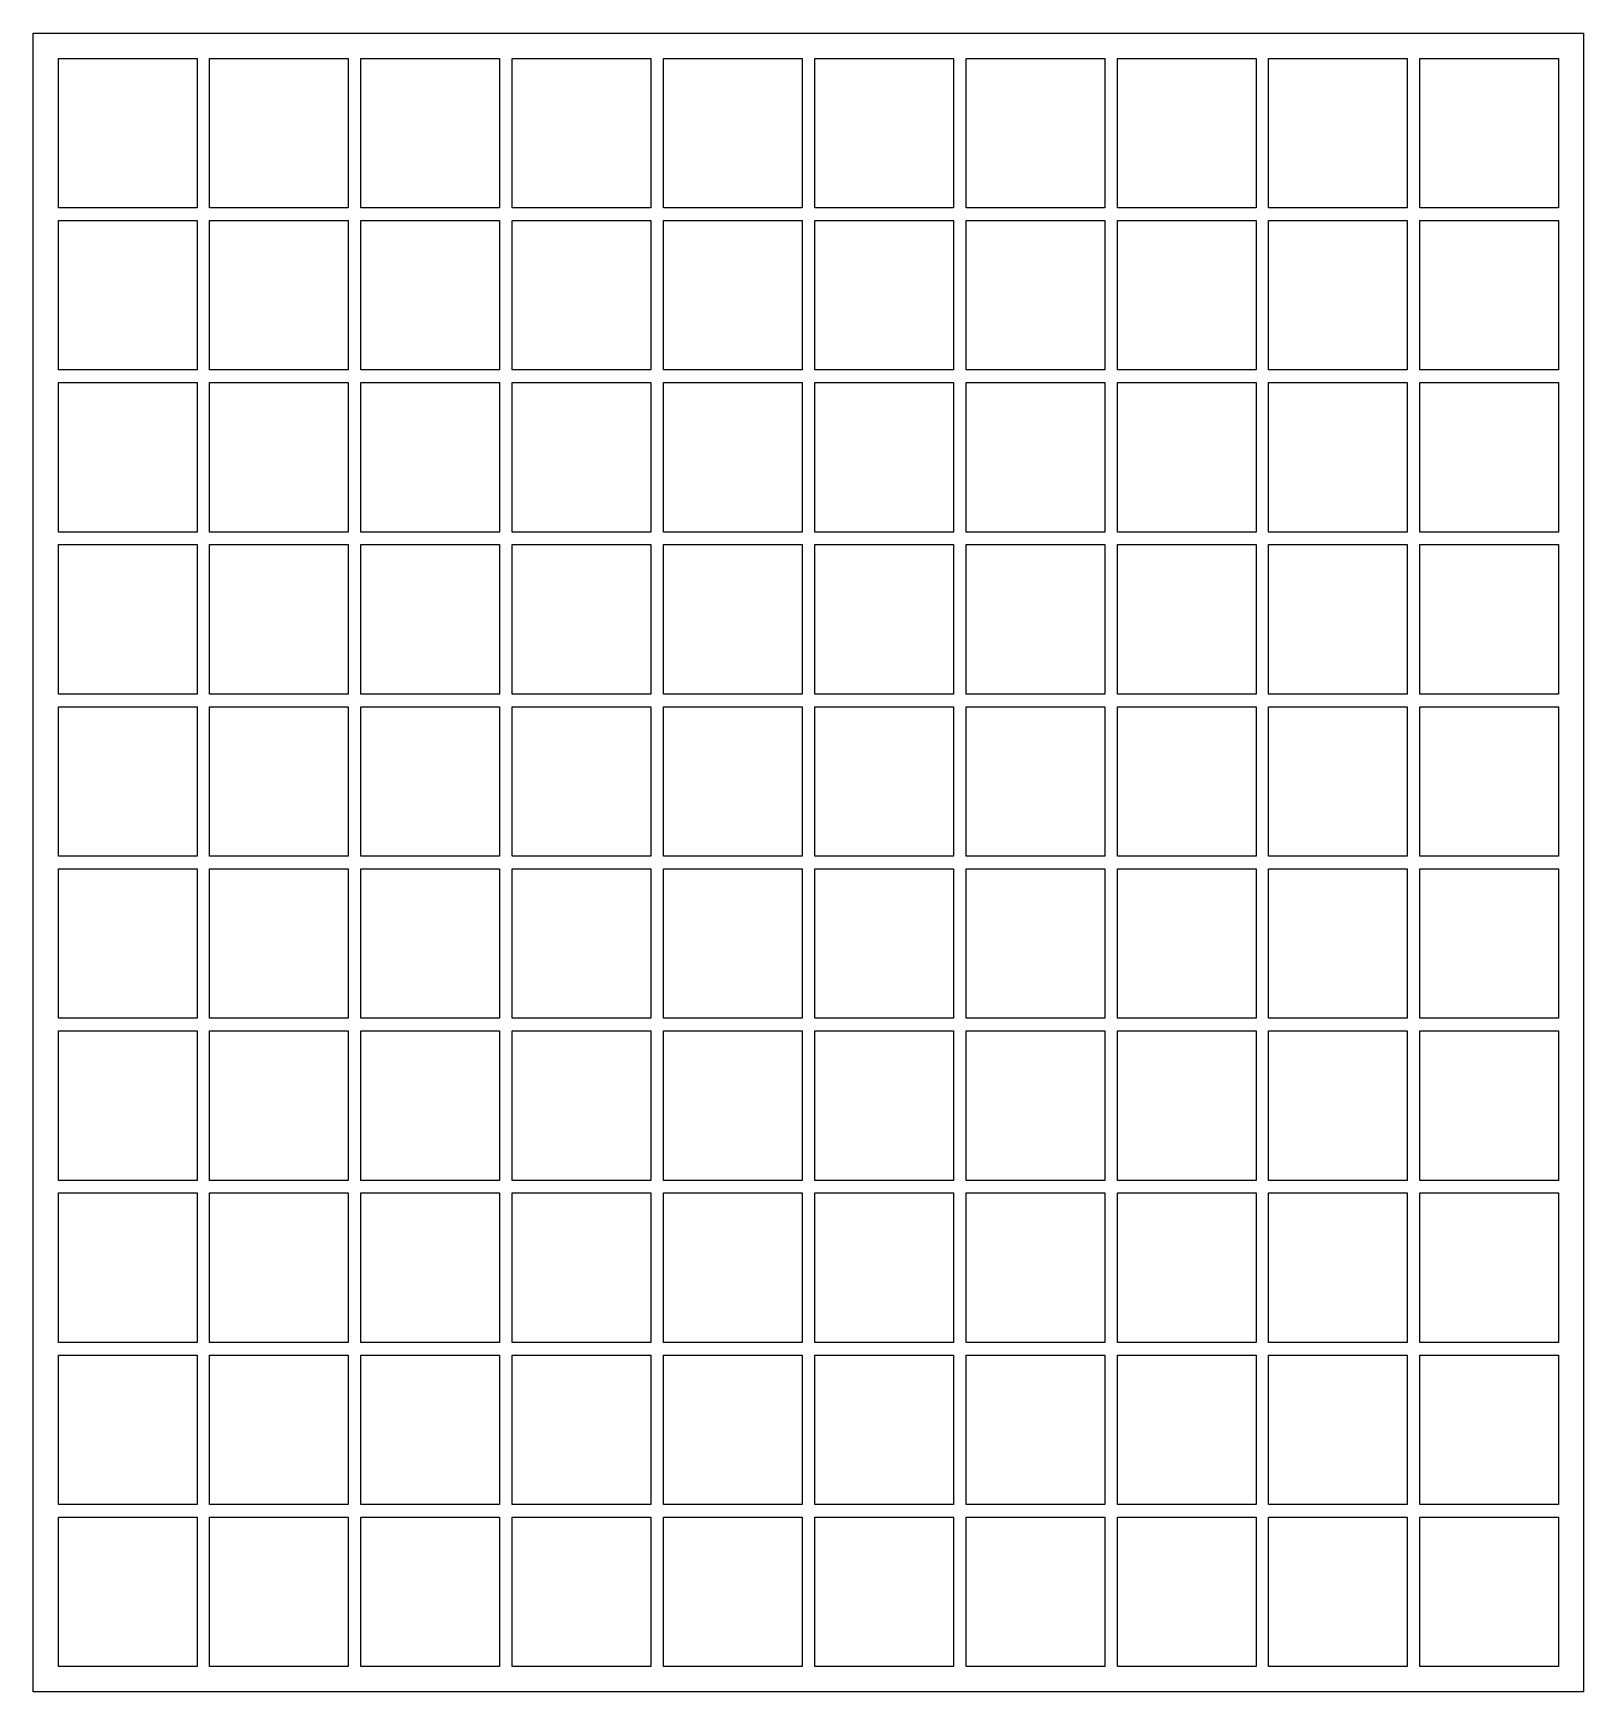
# Model space of a CAD drawing. Header units: millimetres. Extents: x 1399 to 19070, y -2275 to 68606.
# Drawn here: x 1399.5 to 1645.5, y -2275.2 to -2012.2 of the extents above; entities outside this region: 3.
import ezdxf

# ---------------------------------------------------------------- set-up
doc = ezdxf.new("R2010")
doc.units = ezdxf.units.MM

msp = doc.modelspace()

# ---------------------------------------------------------------- linework, layer by layer
for p, q in [((18159.98, 68605.78), (18614.98, 68605.78)), ((18614.98, 68605.78), (19069.98, 68605.78)), ((13888.09, 68583.33), (14343.09, 68583.33)), ((1399.46, -2275.21), (1399.46, -2012.21)), ((1399.46, -2012.21), (1645.46, -2012.21)), ((1645.46, -2275.21), (1645.46, -2012.21)), ((1403.46, -2016.21), (1425.46, -2016.21)), ((1403.46, -2039.91), (1403.46, -2016.21)), ((1425.46, -2016.21), (1425.46, -2039.91)), ((1427.46, -2016.21), (1449.46, -2016.21)), ((1427.46, -2039.91), (1427.46, -2016.21)), ((1449.46, -2016.21), (1449.46, -2039.91)), ((1451.46, -2016.21), (1473.46, -2016.21)), ((1451.46, -2039.91), (1451.46, -2016.21)), ((1473.46, -2016.21), (1473.46, -2039.91)), ((1475.46, -2016.21), (1497.46, -2016.21)), ((1475.46, -2039.91), (1475.46, -2016.21)), ((1497.46, -2016.21), (1497.46, -2039.91)), ((1499.46, -2016.21), (1521.46, -2016.21)), ((1499.46, -2039.91), (1499.46, -2016.21)), ((1521.46, -2016.21), (1521.46, -2039.91)), ((1523.46, -2016.21), (1545.46, -2016.21)), ((1523.46, -2039.91), (1523.46, -2016.21)), ((1545.46, -2016.21), (1545.46, -2039.91)), ((1547.46, -2016.21), (1569.46, -2016.21)), ((1547.46, -2039.91), (1547.46, -2016.21)), ((1569.46, -2016.21), (1569.46, -2039.91)), ((1571.46, -2016.21), (1593.46, -2016.21)), ((1571.46, -2039.91), (1571.46, -2016.21)), ((1593.46, -2016.21), (1593.46, -2039.91)), ((1595.46, -2016.21), (1617.46, -2016.21)), ((1595.46, -2039.91), (1595.46, -2016.21)), ((1617.46, -2016.21), (1617.46, -2039.91)), ((1619.46, -2016.21), (1641.46, -2016.21)), ((1619.46, -2039.91), (1619.46, -2016.21)), ((1641.46, -2016.21), (1641.46, -2039.91)), ((1425.46, -2039.91), (1403.46, -2039.91)), ((1449.46, -2039.91), (1427.46, -2039.91)), ((1473.46, -2039.91), (1451.46, -2039.91)), ((1497.46, -2039.91), (1475.46, -2039.91)), ((1521.46, -2039.91), (1499.46, -2039.91)), ((1545.46, -2039.91), (1523.46, -2039.91)), ((1569.46, -2039.91), (1547.46, -2039.91)), ((1593.46, -2039.91), (1571.46, -2039.91)), ((1617.46, -2039.91), (1595.46, -2039.91)), ((1641.46, -2039.91), (1619.46, -2039.91)), ((1403.46, -2041.91), (1425.46, -2041.91)), ((1403.46, -2065.61), (1403.46, -2041.91)), ((1425.46, -2041.91), (1425.46, -2065.61)), ((1427.46, -2041.91), (1449.46, -2041.91)), ((1427.46, -2065.61), (1427.46, -2041.91)), ((1449.46, -2041.91), (1449.46, -2065.61)), ((1451.46, -2041.91), (1473.46, -2041.91)), ((1451.46, -2065.61), (1451.46, -2041.91)), ((1473.46, -2041.91), (1473.46, -2065.61)), ((1475.46, -2041.91), (1497.46, -2041.91)), ((1475.46, -2065.61), (1475.46, -2041.91)), ((1497.46, -2041.91), (1497.46, -2065.61)), ((1499.46, -2041.91), (1521.46, -2041.91)), ((1499.46, -2065.61), (1499.46, -2041.91)), ((1521.46, -2041.91), (1521.46, -2065.61)), ((1523.46, -2041.91), (1545.46, -2041.91)), ((1523.46, -2065.61), (1523.46, -2041.91)), ((1545.46, -2041.91), (1545.46, -2065.61)), ((1547.46, -2041.91), (1569.46, -2041.91)), ((1547.46, -2065.61), (1547.46, -2041.91)), ((1569.46, -2041.91), (1569.46, -2065.61)), ((1571.46, -2041.91), (1593.46, -2041.91)), ((1571.46, -2065.61), (1571.46, -2041.91)), ((1593.46, -2041.91), (1593.46, -2065.61)), ((1595.46, -2041.91), (1617.46, -2041.91)), ((1595.46, -2065.61), (1595.46, -2041.91)), ((1617.46, -2041.91), (1617.46, -2065.61)), ((1619.46, -2041.91), (1641.46, -2041.91)), ((1619.46, -2065.61), (1619.46, -2041.91)), ((1641.46, -2041.91), (1641.46, -2065.61)), ((1425.46, -2065.61), (1403.46, -2065.61)), ((1449.46, -2065.61), (1427.46, -2065.61)), ((1473.46, -2065.61), (1451.46, -2065.61)), ((1497.46, -2065.61), (1475.46, -2065.61)), ((1521.46, -2065.61), (1499.46, -2065.61)), ((1545.46, -2065.61), (1523.46, -2065.61)), ((1569.46, -2065.61), (1547.46, -2065.61)), ((1593.46, -2065.61), (1571.46, -2065.61)), ((1617.46, -2065.61), (1595.46, -2065.61)), ((1641.46, -2065.61), (1619.46, -2065.61)), ((1403.46, -2067.61), (1425.46, -2067.61)), ((1403.46, -2091.31), (1403.46, -2067.61)), ((1425.46, -2067.61), (1425.46, -2091.31)), ((1427.46, -2067.61), (1449.46, -2067.61)), ((1427.46, -2091.31), (1427.46, -2067.61)), ((1449.46, -2067.61), (1449.46, -2091.31)), ((1451.46, -2067.61), (1473.46, -2067.61)), ((1451.46, -2091.31), (1451.46, -2067.61)), ((1473.46, -2067.61), (1473.46, -2091.31)), ((1475.46, -2067.61), (1497.46, -2067.61)), ((1475.46, -2091.31), (1475.46, -2067.61)), ((1497.46, -2067.61), (1497.46, -2091.31)), ((1499.46, -2067.61), (1521.46, -2067.61)), ((1499.46, -2091.31), (1499.46, -2067.61)), ((1521.46, -2067.61), (1521.46, -2091.31)), ((1523.46, -2067.61), (1545.46, -2067.61)), ((1523.46, -2091.31), (1523.46, -2067.61)), ((1545.46, -2067.61), (1545.46, -2091.31)), ((1547.46, -2067.61), (1569.46, -2067.61)), ((1547.46, -2091.31), (1547.46, -2067.61)), ((1569.46, -2067.61), (1569.46, -2091.31)), ((1571.46, -2067.61), (1593.46, -2067.61)), ((1571.46, -2091.31), (1571.46, -2067.61)), ((1593.46, -2067.61), (1593.46, -2091.31)), ((1595.46, -2067.61), (1617.46, -2067.61)), ((1595.46, -2091.31), (1595.46, -2067.61)), ((1617.46, -2067.61), (1617.46, -2091.31)), ((1619.46, -2067.61), (1641.46, -2067.61)), ((1619.46, -2091.31), (1619.46, -2067.61)), ((1641.46, -2067.61), (1641.46, -2091.31)), ((1425.46, -2091.31), (1403.46, -2091.31)), ((1403.46, -2093.31), (1425.46, -2093.31)), ((1403.46, -2117.01), (1403.46, -2093.31)), ((1425.46, -2093.31), (1425.46, -2117.01)), ((1449.46, -2091.31), (1427.46, -2091.31)), ((1427.46, -2093.31), (1449.46, -2093.31)), ((1427.46, -2117.01), (1427.46, -2093.31)), ((1449.46, -2093.31), (1449.46, -2117.01)), ((1473.46, -2091.31), (1451.46, -2091.31)), ((1451.46, -2093.31), (1473.46, -2093.31)), ((1451.46, -2117.01), (1451.46, -2093.31)), ((1473.46, -2093.31), (1473.46, -2117.01)), ((1497.46, -2091.31), (1475.46, -2091.31)), ((1475.46, -2093.31), (1497.46, -2093.31)), ((1475.46, -2117.01), (1475.46, -2093.31)), ((1497.46, -2093.31), (1497.46, -2117.01)), ((1521.46, -2091.31), (1499.46, -2091.31)), ((1499.46, -2093.31), (1521.46, -2093.31)), ((1499.46, -2117.01), (1499.46, -2093.31)), ((1521.46, -2093.31), (1521.46, -2117.01)), ((1545.46, -2091.31), (1523.46, -2091.31)), ((1523.46, -2093.31), (1545.46, -2093.31)), ((1523.46, -2117.01), (1523.46, -2093.31)), ((1545.46, -2093.31), (1545.46, -2117.01)), ((1569.46, -2091.31), (1547.46, -2091.31)), ((1547.46, -2093.31), (1569.46, -2093.31)), ((1547.46, -2117.01), (1547.46, -2093.31)), ((1569.46, -2093.31), (1569.46, -2117.01)), ((1593.46, -2091.31), (1571.46, -2091.31)), ((1571.46, -2093.31), (1593.46, -2093.31)), ((1571.46, -2117.01), (1571.46, -2093.31)), ((1593.46, -2093.31), (1593.46, -2117.01)), ((1617.46, -2091.31), (1595.46, -2091.31)), ((1595.46, -2093.31), (1617.46, -2093.31)), ((1595.46, -2117.01), (1595.46, -2093.31)), ((1617.46, -2093.31), (1617.46, -2117.01)), ((1641.46, -2091.31), (1619.46, -2091.31)), ((1619.46, -2093.31), (1641.46, -2093.31)), ((1619.46, -2117.01), (1619.46, -2093.31)), ((1641.46, -2093.31), (1641.46, -2117.01)), ((1425.46, -2117.01), (1403.46, -2117.01)), ((1449.46, -2117.01), (1427.46, -2117.01)), ((1473.46, -2117.01), (1451.46, -2117.01)), ((1497.46, -2117.01), (1475.46, -2117.01)), ((1521.46, -2117.01), (1499.46, -2117.01)), ((1545.46, -2117.01), (1523.46, -2117.01)), ((1569.46, -2117.01), (1547.46, -2117.01)), ((1593.46, -2117.01), (1571.46, -2117.01)), ((1617.46, -2117.01), (1595.46, -2117.01)), ((1641.46, -2117.01), (1619.46, -2117.01)), ((1403.46, -2119.01), (1425.46, -2119.01)), ((1403.46, -2142.71), (1403.46, -2119.01)), ((1425.46, -2119.01), (1425.46, -2142.71)), ((1427.46, -2119.01), (1449.46, -2119.01)), ((1427.46, -2142.71), (1427.46, -2119.01)), ((1449.46, -2119.01), (1449.46, -2142.71)), ((1451.46, -2119.01), (1473.46, -2119.01)), ((1451.46, -2142.71), (1451.46, -2119.01)), ((1473.46, -2119.01), (1473.46, -2142.71)), ((1475.46, -2119.01), (1497.46, -2119.01)), ((1475.46, -2142.71), (1475.46, -2119.01)), ((1497.46, -2119.01), (1497.46, -2142.71)), ((1499.46, -2119.01), (1521.46, -2119.01)), ((1499.46, -2142.71), (1499.46, -2119.01)), ((1521.46, -2119.01), (1521.46, -2142.71)), ((1523.46, -2119.01), (1545.46, -2119.01)), ((1523.46, -2142.71), (1523.46, -2119.01)), ((1545.46, -2119.01), (1545.46, -2142.71)), ((1547.46, -2119.01), (1569.46, -2119.01)), ((1547.46, -2142.71), (1547.46, -2119.01)), ((1569.46, -2119.01), (1569.46, -2142.71)), ((1571.46, -2119.01), (1593.46, -2119.01)), ((1571.46, -2142.71), (1571.46, -2119.01)), ((1593.46, -2119.01), (1593.46, -2142.71)), ((1595.46, -2119.01), (1617.46, -2119.01)), ((1595.46, -2142.71), (1595.46, -2119.01)), ((1617.46, -2119.01), (1617.46, -2142.71)), ((1619.46, -2119.01), (1641.46, -2119.01)), ((1619.46, -2142.71), (1619.46, -2119.01)), ((1641.46, -2119.01), (1641.46, -2142.71)), ((1425.46, -2142.71), (1403.46, -2142.71)), ((1449.46, -2142.71), (1427.46, -2142.71)), ((1473.46, -2142.71), (1451.46, -2142.71)), ((1497.46, -2142.71), (1475.46, -2142.71)), ((1521.46, -2142.71), (1499.46, -2142.71)), ((1545.46, -2142.71), (1523.46, -2142.71)), ((1569.46, -2142.71), (1547.46, -2142.71)), ((1593.46, -2142.71), (1571.46, -2142.71)), ((1617.46, -2142.71), (1595.46, -2142.71)), ((1641.46, -2142.71), (1619.46, -2142.71)), ((1403.46, -2144.71), (1425.46, -2144.71)), ((1403.46, -2168.41), (1403.46, -2144.71)), ((1425.46, -2144.71), (1425.46, -2168.41)), ((1427.46, -2144.71), (1449.46, -2144.71)), ((1427.46, -2168.41), (1427.46, -2144.71)), ((1449.46, -2144.71), (1449.46, -2168.41)), ((1451.46, -2144.71), (1473.46, -2144.71)), ((1451.46, -2168.41), (1451.46, -2144.71)), ((1473.46, -2144.71), (1473.46, -2168.41)), ((1475.46, -2144.71), (1497.46, -2144.71)), ((1475.46, -2168.41), (1475.46, -2144.71)), ((1497.46, -2144.71), (1497.46, -2168.41)), ((1499.46, -2144.71), (1521.46, -2144.71)), ((1499.46, -2168.41), (1499.46, -2144.71)), ((1521.46, -2144.71), (1521.46, -2168.41)), ((1523.46, -2144.71), (1545.46, -2144.71)), ((1523.46, -2168.41), (1523.46, -2144.71)), ((1545.46, -2144.71), (1545.46, -2168.41)), ((1547.46, -2144.71), (1569.46, -2144.71)), ((1547.46, -2168.41), (1547.46, -2144.71)), ((1569.46, -2144.71), (1569.46, -2168.41)), ((1571.46, -2144.71), (1593.46, -2144.71)), ((1571.46, -2168.41), (1571.46, -2144.71)), ((1593.46, -2144.71), (1593.46, -2168.41)), ((1595.46, -2144.71), (1617.46, -2144.71)), ((1595.46, -2168.41), (1595.46, -2144.71)), ((1617.46, -2144.71), (1617.46, -2168.41)), ((1619.46, -2144.71), (1641.46, -2144.71)), ((1619.46, -2168.41), (1619.46, -2144.71)), ((1641.46, -2144.71), (1641.46, -2168.41)), ((1425.46, -2168.41), (1403.46, -2168.41)), ((1449.46, -2168.41), (1427.46, -2168.41)), ((1473.46, -2168.41), (1451.46, -2168.41)), ((1497.46, -2168.41), (1475.46, -2168.41)), ((1521.46, -2168.41), (1499.46, -2168.41)), ((1545.46, -2168.41), (1523.46, -2168.41)), ((1569.46, -2168.41), (1547.46, -2168.41)), ((1593.46, -2168.41), (1571.46, -2168.41)), ((1617.46, -2168.41), (1595.46, -2168.41)), ((1641.46, -2168.41), (1619.46, -2168.41)), ((1403.46, -2170.41), (1425.46, -2170.41)), ((1403.46, -2194.11), (1403.46, -2170.41)), ((1425.46, -2170.41), (1425.46, -2194.11)), ((1427.46, -2170.41), (1449.46, -2170.41)), ((1427.46, -2194.11), (1427.46, -2170.41)), ((1449.46, -2170.41), (1449.46, -2194.11)), ((1451.46, -2170.41), (1473.46, -2170.41)), ((1451.46, -2194.11), (1451.46, -2170.41)), ((1473.46, -2170.41), (1473.46, -2194.11)), ((1475.46, -2170.41), (1497.46, -2170.41)), ((1475.46, -2194.11), (1475.46, -2170.41)), ((1497.46, -2170.41), (1497.46, -2194.11)), ((1499.46, -2170.41), (1521.46, -2170.41)), ((1499.46, -2194.11), (1499.46, -2170.41)), ((1521.46, -2170.41), (1521.46, -2194.11)), ((1523.46, -2170.41), (1545.46, -2170.41)), ((1523.46, -2194.11), (1523.46, -2170.41)), ((1545.46, -2170.41), (1545.46, -2194.11)), ((1547.46, -2170.41), (1569.46, -2170.41)), ((1547.46, -2194.11), (1547.46, -2170.41)), ((1569.46, -2170.41), (1569.46, -2194.11)), ((1571.46, -2170.41), (1593.46, -2170.41)), ((1571.46, -2194.11), (1571.46, -2170.41)), ((1593.46, -2170.41), (1593.46, -2194.11)), ((1595.46, -2170.41), (1617.46, -2170.41)), ((1595.46, -2194.11), (1595.46, -2170.41)), ((1617.46, -2170.41), (1617.46, -2194.11)), ((1619.46, -2170.41), (1641.46, -2170.41)), ((1619.46, -2194.11), (1619.46, -2170.41)), ((1641.46, -2170.41), (1641.46, -2194.11)), ((1425.46, -2194.11), (1403.46, -2194.11)), ((1449.46, -2194.11), (1427.46, -2194.11)), ((1473.46, -2194.11), (1451.46, -2194.11)), ((1497.46, -2194.11), (1475.46, -2194.11)), ((1521.46, -2194.11), (1499.46, -2194.11)), ((1545.46, -2194.11), (1523.46, -2194.11)), ((1569.46, -2194.11), (1547.46, -2194.11)), ((1593.46, -2194.11), (1571.46, -2194.11)), ((1617.46, -2194.11), (1595.46, -2194.11)), ((1641.46, -2194.11), (1619.46, -2194.11)), ((1403.46, -2196.11), (1425.46, -2196.11)), ((1403.46, -2219.81), (1403.46, -2196.11)), ((1425.46, -2196.11), (1425.46, -2219.81)), ((1427.46, -2196.11), (1449.46, -2196.11)), ((1427.46, -2219.81), (1427.46, -2196.11)), ((1449.46, -2196.11), (1449.46, -2219.81)), ((1451.46, -2196.11), (1473.46, -2196.11)), ((1451.46, -2219.81), (1451.46, -2196.11)), ((1473.46, -2196.11), (1473.46, -2219.81)), ((1475.46, -2196.11), (1497.46, -2196.11)), ((1475.46, -2219.81), (1475.46, -2196.11)), ((1497.46, -2196.11), (1497.46, -2219.81)), ((1499.46, -2196.11), (1521.46, -2196.11)), ((1499.46, -2219.81), (1499.46, -2196.11)), ((1521.46, -2196.11), (1521.46, -2219.81)), ((1523.46, -2196.11), (1545.46, -2196.11)), ((1523.46, -2219.81), (1523.46, -2196.11)), ((1545.46, -2196.11), (1545.46, -2219.81)), ((1547.46, -2196.11), (1569.46, -2196.11)), ((1547.46, -2219.81), (1547.46, -2196.11)), ((1569.46, -2196.11), (1569.46, -2219.81)), ((1571.46, -2196.11), (1593.46, -2196.11)), ((1571.46, -2219.81), (1571.46, -2196.11)), ((1593.46, -2196.11), (1593.46, -2219.81)), ((1595.46, -2196.11), (1617.46, -2196.11)), ((1595.46, -2219.81), (1595.46, -2196.11)), ((1617.46, -2196.11), (1617.46, -2219.81)), ((1619.46, -2196.11), (1641.46, -2196.11)), ((1619.46, -2219.81), (1619.46, -2196.11)), ((1641.46, -2196.11), (1641.46, -2219.81)), ((1425.46, -2219.81), (1403.46, -2219.81)), ((1403.46, -2221.81), (1425.46, -2221.81)), ((1403.46, -2245.51), (1403.46, -2221.81)), ((1425.46, -2221.81), (1425.46, -2245.51)), ((1449.46, -2219.81), (1427.46, -2219.81)), ((1427.46, -2221.81), (1449.46, -2221.81)), ((1427.46, -2245.51), (1427.46, -2221.81)), ((1449.46, -2221.81), (1449.46, -2245.51)), ((1473.46, -2219.81), (1451.46, -2219.81)), ((1451.46, -2221.81), (1473.46, -2221.81)), ((1451.46, -2245.51), (1451.46, -2221.81)), ((1473.46, -2221.81), (1473.46, -2245.51)), ((1497.46, -2219.81), (1475.46, -2219.81)), ((1475.46, -2221.81), (1497.46, -2221.81)), ((1475.46, -2245.51), (1475.46, -2221.81)), ((1497.46, -2221.81), (1497.46, -2245.51)), ((1521.46, -2219.81), (1499.46, -2219.81)), ((1499.46, -2221.81), (1521.46, -2221.81)), ((1499.46, -2245.51), (1499.46, -2221.81)), ((1521.46, -2221.81), (1521.46, -2245.51)), ((1545.46, -2219.81), (1523.46, -2219.81)), ((1523.46, -2221.81), (1545.46, -2221.81)), ((1523.46, -2245.51), (1523.46, -2221.81)), ((1545.46, -2221.81), (1545.46, -2245.51)), ((1569.46, -2219.81), (1547.46, -2219.81)), ((1547.46, -2221.81), (1569.46, -2221.81)), ((1547.46, -2245.51), (1547.46, -2221.81)), ((1569.46, -2221.81), (1569.46, -2245.51)), ((1593.46, -2219.81), (1571.46, -2219.81)), ((1571.46, -2221.81), (1593.46, -2221.81)), ((1571.46, -2245.51), (1571.46, -2221.81)), ((1593.46, -2221.81), (1593.46, -2245.51)), ((1617.46, -2219.81), (1595.46, -2219.81)), ((1595.46, -2221.81), (1617.46, -2221.81)), ((1595.46, -2245.51), (1595.46, -2221.81)), ((1617.46, -2221.81), (1617.46, -2245.51)), ((1641.46, -2219.81), (1619.46, -2219.81)), ((1619.46, -2221.81), (1641.46, -2221.81)), ((1619.46, -2245.51), (1619.46, -2221.81)), ((1641.46, -2221.81), (1641.46, -2245.51)), ((1425.46, -2245.51), (1403.46, -2245.51)), ((1449.46, -2245.51), (1427.46, -2245.51)), ((1473.46, -2245.51), (1451.46, -2245.51)), ((1497.46, -2245.51), (1475.46, -2245.51)), ((1521.46, -2245.51), (1499.46, -2245.51)), ((1545.46, -2245.51), (1523.46, -2245.51)), ((1569.46, -2245.51), (1547.46, -2245.51)), ((1593.46, -2245.51), (1571.46, -2245.51)), ((1617.46, -2245.51), (1595.46, -2245.51)), ((1641.46, -2245.51), (1619.46, -2245.51)), ((1403.46, -2247.51), (1425.46, -2247.51)), ((1403.46, -2271.21), (1403.46, -2247.51)), ((1425.46, -2247.51), (1425.46, -2271.21)), ((1427.46, -2247.51), (1449.46, -2247.51)), ((1427.46, -2271.21), (1427.46, -2247.51)), ((1449.46, -2247.51), (1449.46, -2271.21)), ((1451.46, -2247.51), (1473.46, -2247.51)), ((1451.46, -2271.21), (1451.46, -2247.51)), ((1473.46, -2247.51), (1473.46, -2271.21)), ((1475.46, -2247.51), (1497.46, -2247.51)), ((1475.46, -2271.21), (1475.46, -2247.51)), ((1497.46, -2247.51), (1497.46, -2271.21)), ((1499.46, -2247.51), (1521.46, -2247.51)), ((1499.46, -2271.21), (1499.46, -2247.51)), ((1521.46, -2247.51), (1521.46, -2271.21)), ((1523.46, -2247.51), (1545.46, -2247.51)), ((1523.46, -2271.21), (1523.46, -2247.51)), ((1545.46, -2247.51), (1545.46, -2271.21)), ((1547.46, -2247.51), (1569.46, -2247.51)), ((1547.46, -2271.21), (1547.46, -2247.51)), ((1569.46, -2247.51), (1569.46, -2271.21)), ((1571.46, -2247.51), (1593.46, -2247.51)), ((1571.46, -2271.21), (1571.46, -2247.51)), ((1593.46, -2247.51), (1593.46, -2271.21)), ((1595.46, -2247.51), (1617.46, -2247.51)), ((1595.46, -2271.21), (1595.46, -2247.51)), ((1617.46, -2247.51), (1617.46, -2271.21)), ((1619.46, -2247.51), (1641.46, -2247.51)), ((1619.46, -2271.21), (1619.46, -2247.51)), ((1641.46, -2247.51), (1641.46, -2271.21)), ((1425.46, -2271.21), (1403.46, -2271.21)), ((1449.46, -2271.21), (1427.46, -2271.21)), ((1473.46, -2271.21), (1451.46, -2271.21)), ((1497.46, -2271.21), (1475.46, -2271.21)), ((1521.46, -2271.21), (1499.46, -2271.21)), ((1545.46, -2271.21), (1523.46, -2271.21)), ((1569.46, -2271.21), (1547.46, -2271.21)), ((1593.46, -2271.21), (1571.46, -2271.21)), ((1617.46, -2271.21), (1595.46, -2271.21)), ((1641.46, -2271.21), (1619.46, -2271.21)), ((1641.46, -2271.21), (1641.46, -2271.21)), ((1645.46, -2275.21), (1399.46, -2275.21))]:
    msp.add_line(p, q)

doc.saveas('drawing.dxf')
